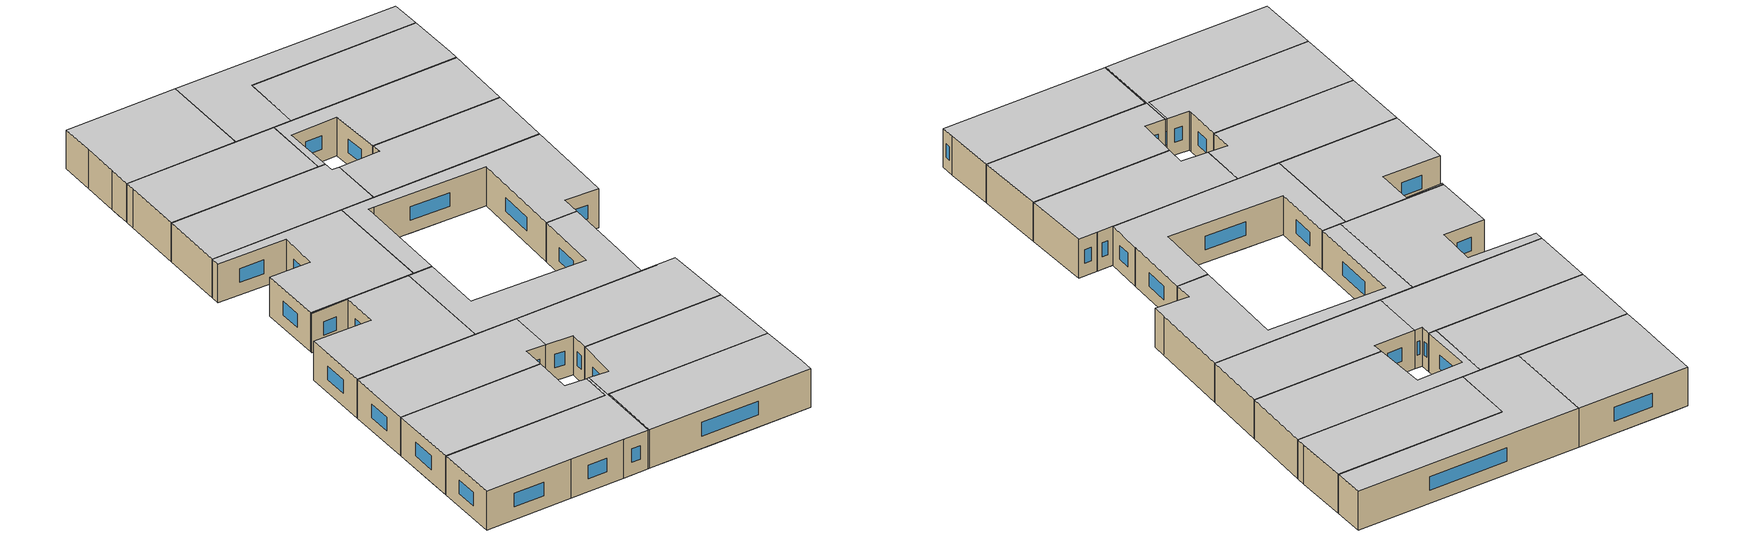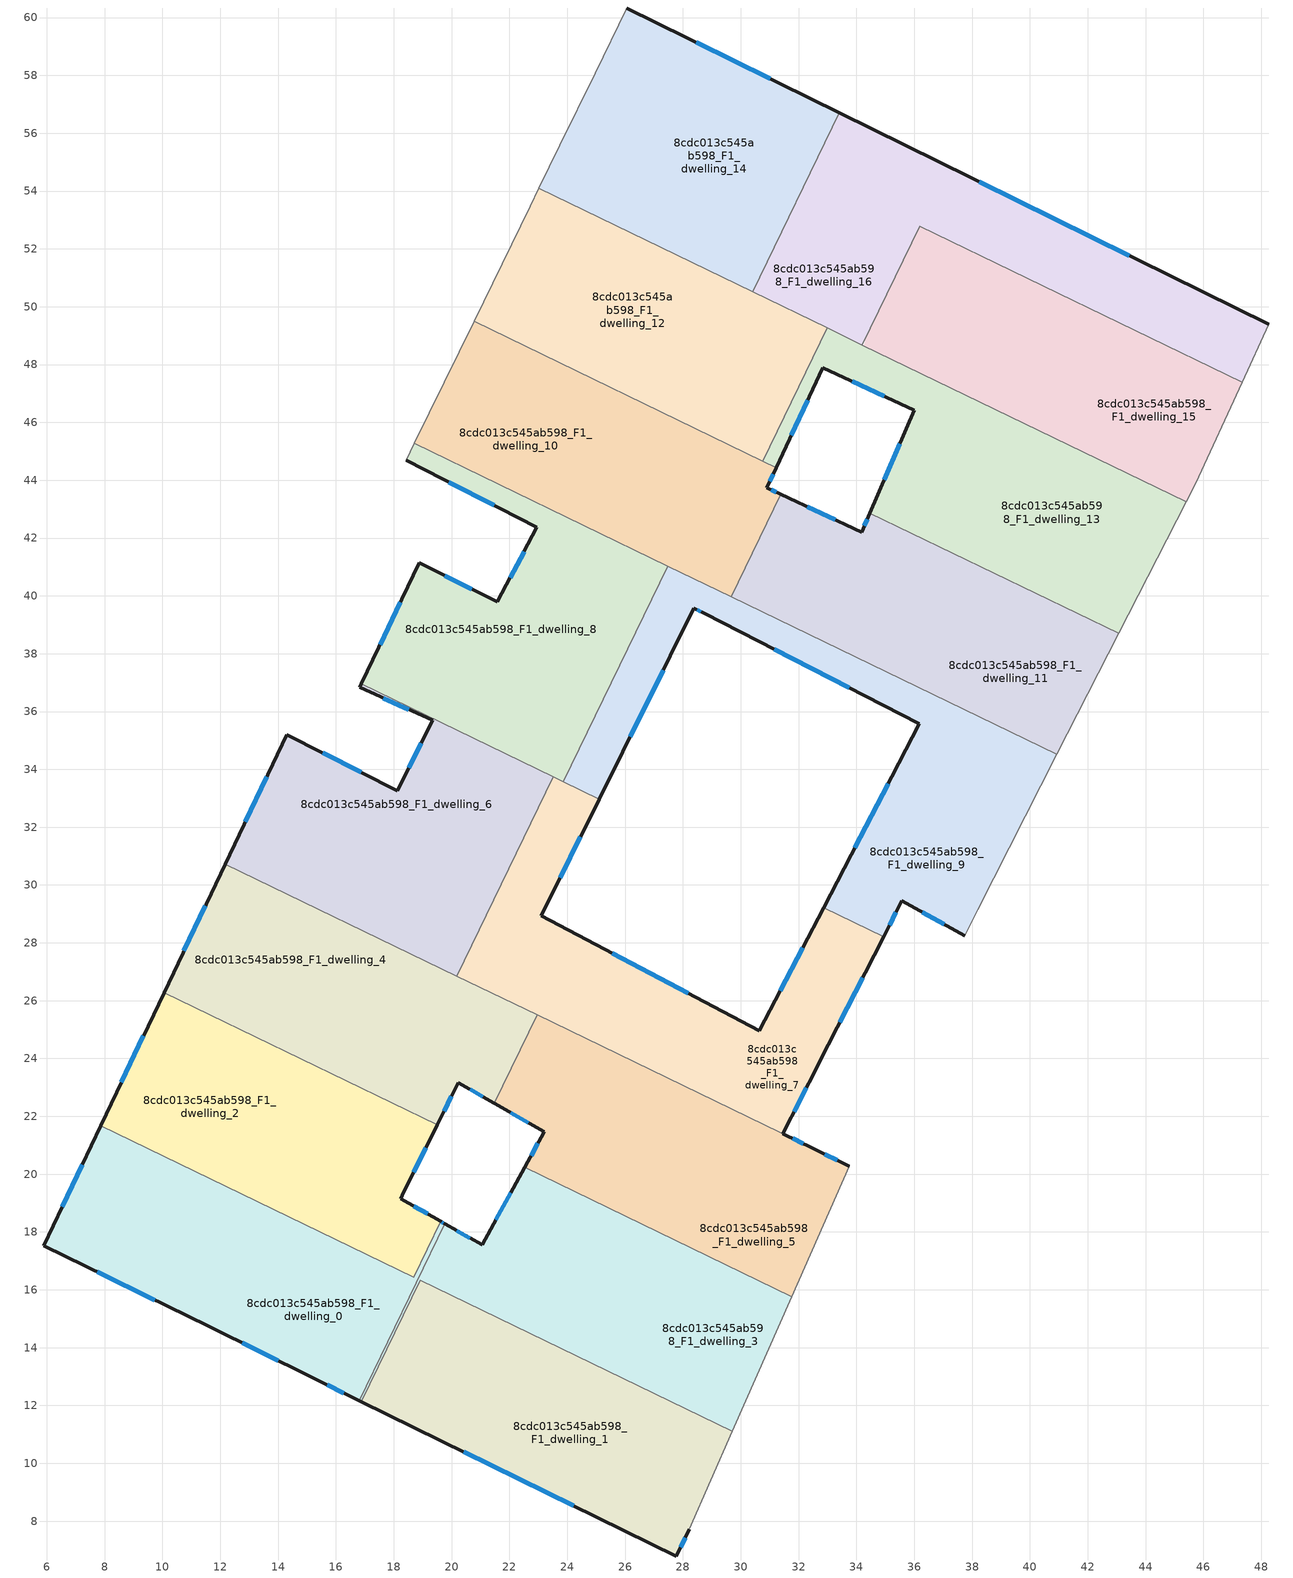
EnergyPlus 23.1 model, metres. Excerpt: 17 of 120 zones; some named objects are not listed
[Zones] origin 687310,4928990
8cdc013c545ab598_F1_dwelling_0
 floor to 8cdc013c545ab598_F0_dwelling_13 (EU_floor_Construction): 19.7,18.32 19.77,18.28 17.51,13.62 16.63,12.26 15.16,12.97 11.59,14.73 11.34,14.86 14.91,18.27 18.69,16.44 19.62,18.37 z3
 floor adiabatic (EU_floor_Construction): 17.51,13.62 16.81,12.17 16.63,12.26 z3
 floor to 8cdc013c545ab598_F0_dwelling_12 (EU_floor_Construction): 14.91,18.27 11.34,14.86 7.27,16.85 11.67,19.84 z3
 floor to 8cdc013c545ab598_F0_dwelling_11 (EU_floor_Construction): 11.67,19.84 7.27,16.85 5.89,17.52 7.87,21.68 z3
 wall outside (EU_wall_Construction): 7.87,21.68 5.89,17.52 11.59,14.73 15.16,12.97 16.81,12.17 / 19.77,18.28 19.62,18.37 z3:6
 wall to 8cdc013c545ab598_F1_dwelling_2 (EU_wall_Construction): 19.62,18.37 18.69,16.44 7.87,21.68 z3:6
 wall to 8cdc013c545ab598_F1_dwelling_3 (EU_wall_Construction): 16.81,12.17 19.77,18.28 z3:6
 window (EU_Window_Construction): 7.75,16.62 9.74,15.64 / 7.23,20.33 6.54,18.87 / 19.72,18.31 19.67,18.34 / 15.7,12.71 16.27,12.43 / 12.75,14.16 14,13.55 z3.98:5.02
 ceiling to 8cdc013c545ab598_F2_dwelling_0 (EU_floor_Construction): 16.81,12.17 19.77,18.28 19.62,18.37 18.69,16.44 7.87,21.68 5.89,17.52 11.59,14.73 15.16,12.97 z6
8cdc013c545ab598_F1_dwelling_1
 floor to 8cdc013c545ab598_F0_dwelling_15 (EU_floor_Construction): 26.73,12.55 25.93,7.7 21.21,10.01 22.87,14.42 z3
 floor to 8cdc013c545ab598_F0_dwelling_16 (EU_floor_Construction): 29.71,11.1 28.22,7.72 27.77,6.79 25.93,7.7 26.73,12.55 z3
 floor to 8cdc013c545ab598_F0_dwelling_14 (EU_floor_Construction): 22.87,14.42 21.21,10.01 16.88,12.13 17.86,14.15 19.18,16.2 z3
 floor to 8cdc013c545ab598_F0_dwelling_13 (EU_floor_Construction): 19.18,16.2 17.86,14.15 18.91,16.33 z3
 wall outside (EU_wall_Construction): 16.88,12.13 27.77,6.79 28.22,7.72 z3:6
 wall to 8cdc013c545ab598_F1_dwelling_3 (EU_wall_Construction): 29.71,11.1 18.91,16.33 16.88,12.13 z3:6
 wall adiabatic (EU_wall_Construction): 28.22,7.72 29.71,11.1 z3:6
 window (EU_Window_Construction): 27.92,7.1 28.08,7.42 / 20.42,10.4 24.23,8.53 z3.98:5.02
 ceiling to 8cdc013c545ab598_F2_dwelling_1 (EU_floor_Construction): 28.22,7.72 29.71,11.1 18.91,16.33 16.88,12.13 27.77,6.79 z6
8cdc013c545ab598_F1_dwelling_10
 floor to 8cdc013c545ab598_F0_dwelling_7 (EU_floor_Construction): 25.21,47.34 26.86,41.33 18.72,45.27 20.78,49.49 z3
 floor to 8cdc013c545ab598_F0_dwelling_6 (EU_floor_Construction): 28.27,45.86 28.8,40.39 26.86,41.33 25.21,47.34 z3
 floor to 8cdc013c545ab598_F0_dwelling_5 (EU_floor_Construction): 30.6,44.74 30.56,41.8 29.68,39.97 28.8,40.39 28.27,45.86 z3
 floor to 8cdc013c545ab598_F0_dwelling_4 (EU_floor_Construction): 31.22,44.43 30.9,43.74 31.39,43.51 30.56,41.8 30.6,44.74 z3
 wall outside (EU_wall_Construction): 31.39,43.51 30.9,43.74 31.22,44.43 z3:6
 wall to 8cdc013c545ab598_F1_dwelling_11 (EU_wall_Construction): 29.68,39.97 31.39,43.51 z3:6
 wall adiabatic (EU_wall_Construction): 20.78,49.49 18.72,45.27 z3:6
 wall to 8cdc013c545ab598_F1_dwelling_8 (EU_wall_Construction): 18.72,45.27 27.47,41.03 z3:6
 wall to 8cdc013c545ab598_F1_dwelling_12 (EU_wall_Construction): 30.76,44.66 20.78,49.49 z3:6
 wall to 8cdc013c545ab598_F1_dwelling_13 (EU_wall_Construction): 31.22,44.43 30.76,44.66 z3:6
 wall to 8cdc013c545ab598_F1_dwelling_9 (EU_wall_Construction): 27.47,41.03 29.68,39.97 z3:6
 window (EU_Window_Construction): 31.01,43.97 31.12,44.21 / 31.23,43.59 31.06,43.67 z3.98:5.02
 ceiling to 8cdc013c545ab598_F2_dwelling_10 (EU_floor_Construction): 29.68,39.97 31.39,43.51 30.9,43.74 31.22,44.43 20.78,49.49 18.72,45.27 z6
8cdc013c545ab598_F1_dwelling_11
 floor to 8cdc013c545ab598_F0_dwelling_0 (EU_floor_Construction): 43.07,38.7 40.93,34.52 35.74,37.03 39.9,40.23 z3
 floor to 8cdc013c545ab598_F0_dwelling_2 (EU_floor_Construction): 37.23,41.52 34.04,37.85 31.53,39.07 32.63,42.93 34.18,42.2 34.24,42.34 34.47,42.86 z3
 floor to 8cdc013c545ab598_F0_dwelling_4 (EU_floor_Construction): 32.63,42.93 31.53,39.07 30.54,39.55 30.56,41.8 31.39,43.51 z3
 floor adiabatic (EU_floor_Construction): 39.9,40.23 35.74,37.03 34.04,37.85 37.23,41.52 z3
 floor to 8cdc013c545ab598_F0_dwelling_5 (EU_floor_Construction): 30.56,41.8 30.54,39.55 29.68,39.97 z3
 wall outside (EU_wall_Construction): 34.47,42.86 34.18,42.2 31.39,43.51 z3:6
 wall to 8cdc013c545ab598_F1_dwelling_13 (EU_wall_Construction): 43.07,38.7 34.47,42.86 z3:6
 wall adiabatic (EU_wall_Construction): 40.93,34.52 43.07,38.7 z3:6
 wall to 8cdc013c545ab598_F1_dwelling_9 (EU_wall_Construction): 29.68,39.97 40.93,34.52 z3:6
 window (EU_Window_Construction): 33.28,42.63 32.3,43.09 / 34.37,42.65 34.28,42.42 z3.98:5.02
 ceiling to 8cdc013c545ab598_F2_dwelling_11 (EU_floor_Construction): 40.93,34.52 43.07,38.7 34.47,42.86 34.18,42.2 31.39,43.51 29.68,39.97 z6
8cdc013c545ab598_F1_dwelling_12
 floor to 8cdc013c545ab598_F0_dwelling_6 (EU_floor_Construction): 27.68,51.83 28.27,45.86 25.21,47.34 23.42,53.9 z3
 floor to 8cdc013c545ab598_F0_dwelling_7 (EU_floor_Construction): 23.42,53.9 25.21,47.34 20.78,49.49 22.72,53.47 23.02,54.09 z3
 floor to 8cdc013c545ab598_F0_dwelling_4 (EU_floor_Construction): 32.99,49.27 30.76,44.66 30.6,44.74 30.66,50.39 z3
 floor to 8cdc013c545ab598_F0_dwelling_5 (EU_floor_Construction): 30.66,50.39 30.6,44.74 28.27,45.86 27.68,51.83 z3
 wall adiabatic (EU_wall_Construction): 23.02,54.09 22.72,53.47 20.78,49.49 z3:6
 wall to 8cdc013c545ab598_F1_dwelling_13 (EU_wall_Construction): 30.76,44.66 32.99,49.27 z3:6
 wall to 8cdc013c545ab598_F1_dwelling_14 (EU_wall_Construction): 30.41,50.51 23.02,54.09 z3:6
 wall to 8cdc013c545ab598_F1_dwelling_16 (EU_wall_Construction): 32.99,49.27 30.41,50.51 z3:6
 ceiling to 8cdc013c545ab598_F2_dwelling_12 (EU_floor_Construction): 30.76,44.66 32.99,49.27 23.02,54.09 22.72,53.47 20.78,49.49 z6
8cdc013c545ab598_F1_dwelling_13
 floor to 8cdc013c545ab598_F0_dwelling_2 (EU_floor_Construction): 40.72,45.53 37.23,41.52 34.47,42.86 34.77,43.56 34.87,43.79 35.86,43.31 37.89,46.89 z3
 floor to 8cdc013c545ab598_F0_dwelling_0 (EU_floor_Construction): 45.4,43.26 43.07,38.7 39.9,40.23 44.43,43.73 z3
 floor to 8cdc013c545ab598_F0_dwelling_4 (EU_floor_Construction): 34.26,48.65 33.9,47.39 32.83,47.89 31.22,44.43 30.76,44.66 32.99,49.27 z3
 floor to 8cdc013c545ab598_F0_dwelling_3 (EU_floor_Construction): 37.89,46.89 36.45,44.36 36.37,44.22 36.31,44.11 36.3,44.1 35.86,43.31 34.87,43.79 34.94,43.97 35.04,44.21 35.1,44.35 35.25,44.69 35.41,45.07 35.46,45.17 35.99,46.42 33.9,47.39 34.26,48.65 z3
 floor to 8cdc013c545ab598_F0_dwelling_1 (EU_floor_Construction): 44.43,43.73 39.9,40.23 37.23,41.52 40.72,45.53 z3
 wall outside (EU_wall_Construction): 31.22,44.43 32.83,47.89 35.99,46.42 34.47,42.86 z3:6
 wall adiabatic (EU_wall_Construction): 43.07,38.7 45.4,43.26 z3:6
 wall to 8cdc013c545ab598_F1_dwelling_15 (EU_wall_Construction): 45.4,43.26 34.21,48.68 z3:6
 wall to 8cdc013c545ab598_F1_dwelling_16 (EU_wall_Construction): 34.21,48.68 32.99,49.27 z3:6
 window (EU_Window_Construction): 31.75,45.56 32.31,46.77 / 35.5,45.26 34.96,44.02 / 33.86,47.41 34.97,46.9 z3.98:5.02
 ceiling to 8cdc013c545ab598_F2_dwelling_13 (EU_floor_Construction): 43.07,38.7 45.4,43.26 32.99,49.27 30.76,44.66 31.22,44.43 32.83,47.89 35.99,46.42 34.47,42.86 z6
8cdc013c545ab598_F1_dwelling_14
 floor to 8cdc013c545ab598_F0_dwelling_5 (EU_floor_Construction): 30.75,58.02 30.67,51.04 30.41,50.51 27.68,51.83 26.89,59.92 z3
 floor to 8cdc013c545ab598_F0_dwelling_6 (EU_floor_Construction): 26.89,59.92 27.68,51.83 23.42,53.9 23.24,54.54 23.41,54.89 23.74,55.58 24.96,58.07 26.06,60.33 z3
 floor to 8cdc013c545ab598_F0_dwelling_4 (EU_floor_Construction): 33.41,56.71 30.67,51.04 30.75,58.02 z3
 floor to 8cdc013c545ab598_F0_dwelling_7 (EU_floor_Construction): 23.24,54.54 23.42,53.9 23.02,54.09 z3
 wall outside (EU_wall_Construction): 33.41,56.71 26.06,60.33 z3:6
 wall adiabatic (EU_wall_Construction): 26.06,60.33 24.96,58.07 23.74,55.58 23.02,54.09 z3:6
 wall to 8cdc013c545ab598_F1_dwelling_16 (EU_wall_Construction): 30.41,50.51 33.41,56.71 z3:6
 window (EU_Window_Construction): 31.02,57.89 28.45,59.15 z3.98:5.02
 ceiling to 8cdc013c545ab598_F2_dwelling_14 (EU_floor_Construction): 30.41,50.51 33.41,56.71 26.06,60.33 24.96,58.07 23.74,55.58 23.02,54.09 z6
8cdc013c545ab598_F1_dwelling_15
 floor to 8cdc013c545ab598_F0_dwelling_1 (EU_floor_Construction): 47.34,47.39 46.33,45.19 44.43,43.73 40.72,45.53 43.82,49.09 z3
 floor to 8cdc013c545ab598_F0_dwelling_3 (EU_floor_Construction): 40.15,50.87 37.89,46.89 34.26,48.65 34.35,48.98 36.2,52.79 z3
 floor to 8cdc013c545ab598_F0_dwelling_0 (EU_floor_Construction): 46.33,45.19 45.73,43.9 45.4,43.26 44.43,43.73 z3
 floor to 8cdc013c545ab598_F0_dwelling_2 (EU_floor_Construction): 43.82,49.09 40.72,45.53 37.89,46.89 40.15,50.87 z3
 wall adiabatic (EU_wall_Construction): 45.4,43.26 45.73,43.9 47.34,47.39 z3:6
 wall to 8cdc013c545ab598_F1_dwelling_16 (EU_wall_Construction): 47.34,47.39 36.2,52.79 34.21,48.68 z3:6
 ceiling to 8cdc013c545ab598_F2_dwelling_15 (EU_floor_Construction): 45.73,43.9 47.34,47.39 36.2,52.79 34.21,48.68 45.4,43.26 z6
8cdc013c545ab598_F1_dwelling_16
 floor to 8cdc013c545ab598_F0_dwelling_4 (EU_floor_Construction): 36.17,55.35 34.35,48.98 34.21,48.68 30.66,50.39 30.67,51.04 33.41,56.71 z3
 floor to 8cdc013c545ab598_F0_dwelling_1 (EU_floor_Construction): 48.26,49.39 47.34,47.39 43.82,49.09 45.33,50.83 z3
 floor to 8cdc013c545ab598_F0_dwelling_5 (EU_floor_Construction): 30.67,51.04 30.66,50.39 30.41,50.51 z3
 floor to 8cdc013c545ab598_F0_dwelling_3 (EU_floor_Construction): 41.27,52.84 40.15,50.87 36.2,52.79 34.35,48.98 36.17,55.35 z3
 floor to 8cdc013c545ab598_F0_dwelling_2 (EU_floor_Construction): 45.33,50.83 43.82,49.09 40.15,50.87 41.27,52.84 z3
 wall outside (EU_wall_Construction): 48.26,49.39 33.41,56.71 z3:6
 wall adiabatic (EU_wall_Construction): 47.34,47.39 48.26,49.39 z3:6
 window (EU_Window_Construction): 43.43,51.77 38.24,54.33 z3.98:5.02
 ceiling to 8cdc013c545ab598_F2_dwelling_16 (EU_floor_Construction): 47.34,47.39 48.26,49.39 33.41,56.71 30.41,50.51 34.21,48.68 36.2,52.79 z6
8cdc013c545ab598_F1_dwelling_2
 floor to 8cdc013c545ab598_F0_dwelling_11 (EU_floor_Construction): 16.54,23.13 11.67,19.84 7.87,21.68 8.35,22.7 13.06,24.82 z3
 floor to 8cdc013c545ab598_F0_dwelling_13 (EU_floor_Construction): 19.5,21.7 19.46,21.61 19.39,21.47 18.29,19.27 18.23,19.15 19.62,18.37 18.69,16.44 14.91,18.27 18.84,22.02 z3
 floor to 8cdc013c545ab598_F0_dwelling_10 (EU_floor_Construction): 13.06,24.82 8.35,22.7 10.06,26.27 z3
 floor to 8cdc013c545ab598_F0_dwelling_12 (EU_floor_Construction): 18.84,22.02 14.91,18.27 11.67,19.84 16.54,23.13 z3
 wall outside (EU_wall_Construction): 19.62,18.37 18.23,19.15 18.29,19.27 19.5,21.7 / 10.06,26.27 7.87,21.68 z3:6
 wall to 8cdc013c545ab598_F1_dwelling_4 (EU_wall_Construction): 19.5,21.7 10.06,26.27 z3:6
 window (EU_Window_Construction): 18.68,20.06 19.11,20.91 / 19.17,18.62 18.68,18.9 / 9.34,24.78 8.58,23.17 z3.98:5.02
 ceiling to 8cdc013c545ab598_F2_dwelling_2 (EU_floor_Construction): 18.69,16.44 19.62,18.37 18.23,19.15 18.29,19.27 19.5,21.7 10.06,26.27 7.87,21.68 z6
8cdc013c545ab598_F1_dwelling_3
 floor to 8cdc013c545ab598_F0_dwelling_16 (EU_floor_Construction): 31.77,15.77 29.71,11.1 26.73,12.55 27.6,17.78 z3
 floor to 8cdc013c545ab598_F0_dwelling_15 (EU_floor_Construction): 27.6,17.78 26.73,12.55 22.87,14.42 24.67,19.2 z3
 floor to 8cdc013c545ab598_F0_dwelling_13 (EU_floor_Construction): 20.32,17.97 19.18,16.2 18.91,16.33 17.86,14.15 17.51,13.62 19.77,18.28 z3
 floor to 8cdc013c545ab598_F0_dwelling_14 (EU_floor_Construction): 24.67,19.2 22.87,14.42 19.18,16.2 20.32,17.97 21.05,17.55 22.53,20.24 z3; 17.86,14.15 16.88,12.13 16.81,12.17 17.51,13.62 z3
 wall outside (EU_wall_Construction): 16.81,12.17 16.88,12.13 / 22.53,20.24 21.05,17.55 19.77,18.28 z3:6
 wall to 8cdc013c545ab598_F1_dwelling_5 (EU_wall_Construction): 31.77,15.76 22.53,20.24 z3:6
 wall adiabatic (EU_wall_Construction): 29.71,11.1 31.77,15.76 z3:6
 window (EU_Window_Construction): 20.63,17.79 20.19,18.04 / 22.05,19.36 21.53,18.43 z3.98:5.02
 ceiling to 8cdc013c545ab598_F2_dwelling_3 (EU_floor_Construction): 29.71,11.1 31.77,15.76 22.53,20.24 21.05,17.55 19.77,18.28 16.81,12.17 16.88,12.13 18.91,16.33 z6
8cdc013c545ab598_F1_dwelling_4
 floor to 8cdc013c545ab598_F0_dwelling_10 (EU_floor_Construction): 18.91,27.46 13.06,24.82 10.06,26.27 11.69,29.71 13.67,30 z3
 floor to 8cdc013c545ab598_F0_dwelling_11 (EU_floor_Construction): 21.25,26.33 16.54,23.13 13.06,24.82 18.91,27.46 z3
 floor to 8cdc013c545ab598_F0_dwelling_9 (EU_floor_Construction): 13.67,30 11.69,29.71 12.17,30.72 z3
 floor to 8cdc013c545ab598_F0_dwelling_13 (EU_floor_Construction): 19.8,22.29 19.66,22.01 19.57,21.83 19.52,21.74 19.5,21.7 18.84,22.02 19.41,22.56 z3
 floor to 8cdc013c545ab598_F0_dwelling_12 (EU_floor_Construction): 22.96,25.5 21.48,22.45 20.23,23.16 19.8,22.29 19.41,22.56 18.84,22.02 16.54,23.13 21.25,26.33 z3
 wall outside (EU_wall_Construction): 12.17,30.72 10.06,26.27 / 19.5,21.7 20.23,23.16 21.48,22.45 z3:6
 wall to 8cdc013c545ab598_F1_dwelling_5 (EU_wall_Construction): 21.48,22.45 22.96,25.5 z3:6
 wall to 8cdc013c545ab598_F1_dwelling_6 (EU_wall_Construction): 20.18,26.85 12.17,30.72 z3:6
 wall to 8cdc013c545ab598_F1_dwelling_7 (EU_wall_Construction): 22.96,25.51 20.18,26.85 z3:6
 window (EU_Window_Construction): 11.48,29.28 10.74,27.72 / 20.64,22.93 21.07,22.68 / 19.74,22.18 20,22.69 z3.98:5.02
 ceiling to 8cdc013c545ab598_F2_dwelling_4 (EU_floor_Construction): 21.48,22.45 22.96,25.5 12.17,30.72 10.06,26.27 19.5,21.7 20.23,23.16 z6
8cdc013c545ab598_F1_dwelling_5
 floor to 8cdc013c545ab598_F0_dwelling_16 (EU_floor_Construction): 32.5,20.89 33.75,20.27 31.77,15.77 27.6,17.78 28.44,22.85 30.04,22.08 30.19,18.63 30.33,18.89 30.3,19.5 30.58,20.03 30.55,20.64 30.84,21.2 31.11,21.07 31.25,21.33 31.52,21.2 31.58,21.33 z3
 floor to 8cdc013c545ab598_F0_dwelling_15 (EU_floor_Construction): 28.44,22.85 27.6,17.78 24.67,19.2 26.41,23.83 z3
 floor to 8cdc013c545ab598_F0_dwelling_17 (EU_floor_Construction): 31.58,21.33 31.52,21.2 31.25,21.33 31.11,21.07 30.84,21.2 30.55,20.64 30.58,20.03 30.3,19.5 30.33,18.89 30.19,18.63 30.04,22.08 30.06,22.07 z3
 floor to 8cdc013c545ab598_F0_dwelling_12 (EU_floor_Construction): 23.99,25.01 22.1,22.09 21.48,22.45 22.96,25.5 z3
 floor to 8cdc013c545ab598_F0_dwelling_14 (EU_floor_Construction): 26.41,23.83 24.67,19.2 22.53,20.24 23.2,21.46 22.1,22.09 23.99,25.01 z3
 wall outside (EU_wall_Construction): 33.75,20.27 32.5,20.89 / 21.48,22.45 23.2,21.46 22.53,20.24 z3:6
 wall adiabatic (EU_wall_Construction): 31.77,15.76 33.75,20.27 z3:6
 wall to 8cdc013c545ab598_F1_dwelling_7 (EU_wall_Construction): 32.5,20.89 22.96,25.5 z3:6
 window (EU_Window_Construction): 33.34,20.47 32.9,20.69 / 22.98,21.06 22.75,20.63 / 22.04,22.13 22.64,21.78 z3.98:5.02
 ceiling to 8cdc013c545ab598_F2_dwelling_5 (EU_floor_Construction): 31.77,15.76 33.75,20.27 32.5,20.89 22.96,25.5 21.48,22.45 23.2,21.46 22.53,20.24 z6
8cdc013c545ab598_F1_dwelling_6
 floor to 8cdc013c545ab598_F0_dwelling_9 (EU_floor_Construction): 23.51,33.74 22.3,31.24 13.67,30 12.17,30.72 14.3,35.2 18.12,33.26 19.34,35.69 16.82,36.83 16.88,36.95 z3
 floor to 8cdc013c545ab598_F0_dwelling_10 (EU_floor_Construction): 22.3,31.24 20.91,28.36 18.91,27.46 13.67,30 z3
 floor to 8cdc013c545ab598_F0_dwelling_11 (EU_floor_Construction): 20.91,28.36 20.18,26.85 18.91,27.46 z3
 wall outside (EU_wall_Construction): 16.88,36.95 16.82,36.83 19.34,35.69 18.12,33.26 14.3,35.2 12.17,30.72 z3:6
 wall to 8cdc013c545ab598_F1_dwelling_7 (EU_wall_Construction): 20.18,26.85 23.51,33.74 z3:6
 wall to 8cdc013c545ab598_F1_dwelling_8 (EU_wall_Construction): 23.51,33.74 16.88,36.95 z3:6
 window (EU_Window_Construction): 16.88,33.89 15.55,34.57 / 18.95,34.9 18.52,34.05 / 17.64,36.46 18.52,36.06 / 13.61,33.75 12.87,32.18 z3.98:5.02
 ceiling to 8cdc013c545ab598_F2_dwelling_6 (EU_floor_Construction): 20.18,26.85 23.51,33.74 16.88,36.95 16.82,36.83 19.34,35.69 18.12,33.26 14.3,35.2 12.17,30.72 z6
8cdc013c545ab598_F1_dwelling_7
 floor to 8cdc013c545ab598_F0_dwelling_12 (EU_floor_Construction): 25.66,27.59 23.99,25.01 21.25,26.33 24.23,28.35 z3
 floor to 8cdc013c545ab598_F0_dwelling_17 (EU_floor_Construction): 34.94,28.21 32.7,23.83 32.66,23.75 31.45,21.4 31.59,21.34 30.04,22.08 29.9,25.36 30.64,24.96 32.87,29.22 z3
 floor to 8cdc013c545ab598_F0_dwelling_9 (EU_floor_Construction): 25.1,32.97 24.39,31.54 22.3,31.24 23.51,33.74 z3
 floor to 8cdc013c545ab598_F0_dwelling_16 (EU_floor_Construction): 29.9,25.36 30.04,22.08 28.44,22.85 28.94,25.86 z3
 floor to 8cdc013c545ab598_F0_dwelling_10 (EU_floor_Construction): 24.39,31.54 23.37,29.47 20.91,28.36 22.3,31.24 z3
 floor to 8cdc013c545ab598_F0_dwelling_14 (EU_floor_Construction): 27.47,26.64 26.41,23.83 23.99,25.01 25.66,27.59 z3
 floor to 8cdc013c545ab598_F0_dwelling_11 (EU_floor_Construction): 23.37,29.47 23.1,28.94 24.23,28.35 21.25,26.33 20.18,26.85 20.91,28.36 z3
 floor to 8cdc013c545ab598_F0_dwelling_15 (EU_floor_Construction): 28.94,25.86 28.44,22.85 26.41,23.83 27.47,26.64 z3
 wall outside (EU_wall_Construction): 32.87,29.22 30.64,24.96 23.1,28.94 25.1,32.97 / 32.5,20.89 31.45,21.4 32.66,23.75 32.7,23.83 34.94,28.21 z3:6
 wall to 8cdc013c545ab598_F1_dwelling_9 (EU_wall_Construction): 34.94,28.21 32.87,29.22 / 25.1,32.97 23.86,33.57 z3:6
 wall to 8cdc013c545ab598_F1_dwelling_8 (EU_wall_Construction): 23.86,33.57 23.51,33.74 z3:6
 window (EU_Window_Construction): 23.75,30.25 24.45,31.66 / 28.19,26.26 25.56,27.65 / 32.14,27.83 31.37,26.35 / 33.43,25.26 34.21,26.79 / 31.84,22.16 32.27,22.98 / 32.16,21.06 31.79,21.24 z3.98:5.02
 ceiling to 8cdc013c545ab598_F2_dwelling_7 (EU_floor_Construction): 32.5,20.89 31.45,21.4 32.66,23.75 32.7,23.83 34.94,28.21 32.87,29.22 30.64,24.96 23.1,28.94 25.1,32.97 23.51,33.74 20.18,26.85 z6
8cdc013c545ab598_F1_dwelling_8
 floor to 8cdc013c545ab598_F0_dwelling_8 (EU_floor_Construction): 23.25,42.61 23.07,42.91 23.15,43.07 26.08,38.16 24.37,34.61 17.27,37.77 18.87,41.14 21.58,39.79 22.95,42.37 22.82,42.44 22.89,42.57 23.16,42.44 z3
 floor to 8cdc013c545ab598_F0_dwelling_9 (EU_floor_Construction): 24.37,34.61 23.87,33.57 16.88,36.95 17.27,37.77 z3
 floor to 8cdc013c545ab598_F0_dwelling_7 (EU_floor_Construction): 26.86,41.33 27.13,40.33 26.08,38.16 23.15,43.07 23.07,42.91 23.25,42.61 23.16,42.44 22.89,42.57 22.82,42.44 18.43,44.69 18.72,45.27 z3
 floor to 8cdc013c545ab598_F0_dwelling_6 (EU_floor_Construction): 27.47,41.03 27.13,40.33 26.86,41.33 z3
 wall outside (EU_wall_Construction): 18.43,44.69 22.95,42.37 21.58,39.79 18.87,41.14 16.88,36.95 z3:6
 wall adiabatic (EU_wall_Construction): 18.72,45.27 18.43,44.69 z3:6
 wall to 8cdc013c545ab598_F1_dwelling_9 (EU_wall_Construction): 23.86,33.57 27.47,41.03 z3:6
 window (EU_Window_Construction): 20.7,40.23 19.75,40.7 / 22.51,41.53 22.03,40.63 / 19.9,43.94 21.48,43.13 / 18.23,39.78 17.53,38.32 z3.98:5.02
 ceiling to 8cdc013c545ab598_F2_dwelling_8 (EU_floor_Construction): 23.86,33.57 27.47,41.03 18.72,45.27 18.43,44.69 22.95,42.37 21.58,39.79 18.87,41.14 16.88,36.95 z6
8cdc013c545ab598_F1_dwelling_9
 floor to 8cdc013c545ab598_F0_dwelling_17 (EU_floor_Construction): 40.48,33.63 38.19,29.15 37.74,28.25 35.57,29.45 34.94,28.21 32.87,29.22 35.17,33.63 z3
 floor to 8cdc013c545ab598_F0_dwelling_5 (EU_floor_Construction): 30.54,39.55 30.53,38.48 30.32,38.59 30.24,38.63 28.91,39.31 28.8,40.39 z3
 floor to 8cdc013c545ab598_F0_dwelling_8 (EU_floor_Construction): 26.08,38.16 26.96,36.7 25.64,34.05 24.37,34.61 z3
 floor to 8cdc013c545ab598_F0_dwelling_0 (EU_floor_Construction): 40.93,34.52 40.48,33.63 35.17,33.63 36.17,35.57 34.78,36.29 35.74,37.03 z3
 floor to 8cdc013c545ab598_F0_dwelling_2 (EU_floor_Construction): 34.04,37.85 33.33,37.04 31.25,38.11 31.53,39.07 z3
 floor to 8cdc013c545ab598_F0_dwelling_6 (EU_floor_Construction): 28.8,40.39 28.91,39.31 28.73,39.4 28.38,39.57 27.71,38.22 27.13,40.33 27.47,41.03 z3
 floor to 8cdc013c545ab598_F0_dwelling_9 (EU_floor_Construction): 25.64,34.05 25.1,32.97 23.87,33.57 24.37,34.61 z3
 floor to 8cdc013c545ab598_F0_dwelling_7 (EU_floor_Construction): 27.13,40.33 27.71,38.22 26.96,36.7 26.08,38.16 z3
 floor to 8cdc013c545ab598_F0_dwelling_4 (EU_floor_Construction): 31.53,39.07 31.25,38.11 30.53,38.48 30.54,39.55 z3
 floor to 8cdc013c545ab598_F0_dwelling_1 (EU_floor_Construction): 35.74,37.03 34.78,36.29 33.33,37.04 34.04,37.85 z3
 wall outside (EU_wall_Construction): 25.1,32.97 28.38,39.57 28.73,39.4 36.17,35.57 32.87,29.22 / 34.94,28.21 35.57,29.45 37.74,28.25 z3:6
 wall adiabatic (EU_wall_Construction): 37.74,28.25 38.19,29.15 40.93,34.52 z3:6
 window (EU_Window_Construction): 31.15,38.16 33.75,36.82 / 28.5,39.52 28.62,39.46 / 26.17,35.12 27.32,37.43 / 36.28,29.06 37.04,28.64 / 35.14,28.62 35.37,29.05 / 35.1,33.5 33.94,31.28 z3.98:5.02
 ceiling to 8cdc013c545ab598_F2_dwelling_9 (EU_floor_Construction): 38.19,29.15 40.93,34.52 27.47,41.03 23.86,33.57 25.1,32.97 28.38,39.57 28.73,39.4 36.17,35.57 32.87,29.22 34.94,28.21 35.57,29.45 37.74,28.25 z6
[Building]
EU S2 Campaign: North Axis=0; Terrain=City; Solar Distribution=FullExterior
[Site:Location]
Bologna: Latitude=44.5; Longitude=11.25; Time Zone=1; Elevation=37
[SizingPeriod:WeatherFileDays]
AnnualSizingPeriod: Begin Month=1; Begin Day of Month=1; End Month=12; End Day of Month=31; Day of Week for Start Day=Monday; Use Weather File Daylight Saving Period=No; Use Weather File Rain and Snow Indicators=No
[MATERIAL]
EU_InternalMass_Material: Roughness=MediumRough; Thickness=0.1; Conductivity=1; Density=1800; Specific Heat=900; Thermal Absorptance=0.9; Solar Absorptance=0.7; Visible Absorptance=0.7
[MATERIAL:NOMASS] Roughness=MediumRough; Thermal Absorptance=0.9; Solar Absorptance=0.7; Visible Absorptance=0.7
Name | Thermal Resistance
EU_wall_NoMass | 0.905828
EU_floor_NoMass | 0.67114
[WINDOWMATERIAL:SIMPLEGLAZINGSYSTEM]
EU_Window_SimpleGlazing: UFactor=4.52486; Solar Heat Gain Coefficient=0.85; Visible Transmittance=0.85
[CONSTRUCTION]
EU_wall_Construction: EU_wall_NoMass
EU_floor_Construction: EU_floor_NoMass
EU_Window_Construction: EU_Window_SimpleGlazing
EU_InternalMass_Construction: EU_InternalMass_Material
[ZONE] Type=1; Multiplier=1; Ceiling Height=autocalculate; Floor Area=autocalculate; Part of Total Floor Area=Yes
Name | Volume
8cdc013c545ab598_F1_dwelling_0; 8cdc013c545ab598_F1_dwelling_3 | 170.147
8cdc013c545ab598_F1_dwelling_1 | 170.128
8cdc013c545ab598_F1_dwelling_10 | 170.131
8cdc013c545ab598_F1_dwelling_11 | 170.114
8cdc013c545ab598_F1_dwelling_12 | 170.102
8cdc013c545ab598_F1_dwelling_13 | 170.135
8cdc013c545ab598_F1_dwelling_14 | 170.163
8cdc013c545ab598_F1_dwelling_15 | 170.119
8cdc013c545ab598_F1_dwelling_16 | 170.143
8cdc013c545ab598_F1_dwelling_2; 8cdc013c545ab598_F1_dwelling_9 | 170.139
8cdc013c545ab598_F1_dwelling_4 | 170.129
8cdc013c545ab598_F1_dwelling_5 | 170.125
8cdc013c545ab598_F1_dwelling_6 | 170.162
8cdc013c545ab598_F1_dwelling_7 | 170.149
8cdc013c545ab598_F1_dwelling_8 | 170.141
[INTERNALMASS] Construction=EU_InternalMass_Construction
Name | Zone or ZoneList | Surface Area
8cdc013c545ab598_F1_dwelling_0_EU_InternalMass | 8cdc013c545ab598_F1_dwelling_0 | 56.7145
8cdc013c545ab598_F1_dwelling_1_EU_InternalMass | 8cdc013c545ab598_F1_dwelling_1 | 56.7092
8cdc013c545ab598_F1_dwelling_2_EU_InternalMass | 8cdc013c545ab598_F1_dwelling_2 | 56.7119
8cdc013c545ab598_F1_dwelling_3_EU_InternalMass | 8cdc013c545ab598_F1_dwelling_3 | 56.7133
8cdc013c545ab598_F1_dwelling_4_EU_InternalMass | 8cdc013c545ab598_F1_dwelling_4 | 56.7079
8cdc013c545ab598_F1_dwelling_5_EU_InternalMass | 8cdc013c545ab598_F1_dwelling_5 | 56.7076
8cdc013c545ab598_F1_dwelling_6_EU_InternalMass | 8cdc013c545ab598_F1_dwelling_6 | 56.72
8cdc013c545ab598_F1_dwelling_7_EU_InternalMass | 8cdc013c545ab598_F1_dwelling_7 | 56.7161
8cdc013c545ab598_F1_dwelling_8_EU_InternalMass | 8cdc013c545ab598_F1_dwelling_8 | 56.7134
8cdc013c545ab598_F1_dwelling_9_EU_InternalMass | 8cdc013c545ab598_F1_dwelling_9 | 56.7111
8cdc013c545ab598_F1_dwelling_10_EU_InternalMass | 8cdc013c545ab598_F1_dwelling_10 | 56.7123
8cdc013c545ab598_F1_dwelling_11_EU_InternalMass | 8cdc013c545ab598_F1_dwelling_11 | 56.7062
8cdc013c545ab598_F1_dwelling_12_EU_InternalMass | 8cdc013c545ab598_F1_dwelling_12 | 56.702
8cdc013c545ab598_F1_dwelling_13_EU_InternalMass | 8cdc013c545ab598_F1_dwelling_13 | 56.7105
8cdc013c545ab598_F1_dwelling_14_EU_InternalMass | 8cdc013c545ab598_F1_dwelling_14 | 56.7206
8cdc013c545ab598_F1_dwelling_15_EU_InternalMass | 8cdc013c545ab598_F1_dwelling_15 | 56.7065
8cdc013c545ab598_F1_dwelling_16_EU_InternalMass | 8cdc013c545ab598_F1_dwelling_16 | 56.7146
[OTHEREQUIPMENT] Fuel Type=Electricity; Design Level Calculation Method=Watts/Area; Power per Zone Floor Area=1; Fraction Latent=0; Fraction Radiant=0; Fraction Lost=0; Carbon Dioxide Generation Rate=0; EndUse Subcategory=EU_Step8_InternalGains
Name | Zone or ZoneList or Space or SpaceList | Schedule
EU_Step8_InternalGain_8cdc013c545ab598_F1_dwelling_0_f000 | 8cdc013c545ab598_F1_dwelling_0 | EU_Step8_GainSchedule_8cdc013c545ab598_F1_dwelling_0_f000
EU_Step8_InternalGain_8cdc013c545ab598_F1_dwelling_1_f000 | 8cdc013c545ab598_F1_dwelling_1 | EU_Step8_GainSchedule_8cdc013c545ab598_F1_dwelling_1_f000
EU_Step8_InternalGain_8cdc013c545ab598_F1_dwelling_2_f000 | 8cdc013c545ab598_F1_dwelling_2 | EU_Step8_GainSchedule_8cdc013c545ab598_F1_dwelling_2_f000
EU_Step8_InternalGain_8cdc013c545ab598_F1_dwelling_3_f000 | 8cdc013c545ab598_F1_dwelling_3 | EU_Step8_GainSchedule_8cdc013c545ab598_F1_dwelling_3_f000
EU_Step8_InternalGain_8cdc013c545ab598_F1_dwelling_4_f000 | 8cdc013c545ab598_F1_dwelling_4 | EU_Step8_GainSchedule_8cdc013c545ab598_F1_dwelling_4_f000
EU_Step8_InternalGain_8cdc013c545ab598_F1_dwelling_5_f000 | 8cdc013c545ab598_F1_dwelling_5 | EU_Step8_GainSchedule_8cdc013c545ab598_F1_dwelling_5_f000
EU_Step8_InternalGain_8cdc013c545ab598_F1_dwelling_6_f000 | 8cdc013c545ab598_F1_dwelling_6 | EU_Step8_GainSchedule_8cdc013c545ab598_F1_dwelling_6_f000
EU_Step8_InternalGain_8cdc013c545ab598_F1_dwelling_7_f000 | 8cdc013c545ab598_F1_dwelling_7 | EU_Step8_GainSchedule_8cdc013c545ab598_F1_dwelling_7_f000
EU_Step8_InternalGain_8cdc013c545ab598_F1_dwelling_8_f000 | 8cdc013c545ab598_F1_dwelling_8 | EU_Step8_GainSchedule_8cdc013c545ab598_F1_dwelling_8_f000
EU_Step8_InternalGain_8cdc013c545ab598_F1_dwelling_9_f000 | 8cdc013c545ab598_F1_dwelling_9 | EU_Step8_GainSchedule_8cdc013c545ab598_F1_dwelling_9_f000
EU_Step8_InternalGain_8cdc013c545ab598_F1_dwelling_10_f000 | 8cdc013c545ab598_F1_dwelling_10 | EU_Step8_GainSchedule_8cdc013c545ab598_F1_dwelling_10_f000
EU_Step8_InternalGain_8cdc013c545ab598_F1_dwelling_11_f000 | 8cdc013c545ab598_F1_dwelling_11 | EU_Step8_GainSchedule_8cdc013c545ab598_F1_dwelling_11_f000
EU_Step8_InternalGain_8cdc013c545ab598_F1_dwelling_12_f000 | 8cdc013c545ab598_F1_dwelling_12 | EU_Step8_GainSchedule_8cdc013c545ab598_F1_dwelling_12_f000
EU_Step8_InternalGain_8cdc013c545ab598_F1_dwelling_13_f000 | 8cdc013c545ab598_F1_dwelling_13 | EU_Step8_GainSchedule_8cdc013c545ab598_F1_dwelling_13_f000
EU_Step8_InternalGain_8cdc013c545ab598_F1_dwelling_14_f000 | 8cdc013c545ab598_F1_dwelling_14 | EU_Step8_GainSchedule_8cdc013c545ab598_F1_dwelling_14_f000
EU_Step8_InternalGain_8cdc013c545ab598_F1_dwelling_15_f000 | 8cdc013c545ab598_F1_dwelling_15 | EU_Step8_GainSchedule_8cdc013c545ab598_F1_dwelling_15_f000
EU_Step8_InternalGain_8cdc013c545ab598_F1_dwelling_16_f000 | 8cdc013c545ab598_F1_dwelling_16 | EU_Step8_GainSchedule_8cdc013c545ab598_F1_dwelling_16_f000
[ZONEVENTILATION:DESIGNFLOWRATE] Schedule=EU_AlwaysOn; Design Flow Rate Calculation Method=AirChanges/Hour; Air Changes per Hour=0.73129; Ventilation Type=Natural; Fan Pressure Rise=0; Fan Total Efficiency=1; Constant Term Coefficient=1; Temperature Term Coefficient=0; Velocity Term Coefficient=0; Velocity Squared Term Coefficient=0; Minimum Indoor Temperature=-100; Maximum Indoor Temperature=100; Delta Temperature=-100; Minimum Outdoor Temperature=-100; Maximum Outdoor Temperature=100; Maximum Wind Speed=40
Name | Zone or ZoneList or Space or SpaceList
EU_ConstantAir_8cdc013c545ab598_F1_dwelling_0 | 8cdc013c545ab598_F1_dwelling_0
EU_ConstantAir_8cdc013c545ab598_F1_dwelling_1 | 8cdc013c545ab598_F1_dwelling_1
EU_ConstantAir_8cdc013c545ab598_F1_dwelling_2 | 8cdc013c545ab598_F1_dwelling_2
EU_ConstantAir_8cdc013c545ab598_F1_dwelling_3 | 8cdc013c545ab598_F1_dwelling_3
EU_ConstantAir_8cdc013c545ab598_F1_dwelling_4 | 8cdc013c545ab598_F1_dwelling_4
EU_ConstantAir_8cdc013c545ab598_F1_dwelling_5 | 8cdc013c545ab598_F1_dwelling_5
EU_ConstantAir_8cdc013c545ab598_F1_dwelling_6 | 8cdc013c545ab598_F1_dwelling_6
EU_ConstantAir_8cdc013c545ab598_F1_dwelling_7 | 8cdc013c545ab598_F1_dwelling_7
EU_ConstantAir_8cdc013c545ab598_F1_dwelling_8 | 8cdc013c545ab598_F1_dwelling_8
EU_ConstantAir_8cdc013c545ab598_F1_dwelling_9 | 8cdc013c545ab598_F1_dwelling_9
EU_ConstantAir_8cdc013c545ab598_F1_dwelling_10 | 8cdc013c545ab598_F1_dwelling_10
EU_ConstantAir_8cdc013c545ab598_F1_dwelling_11 | 8cdc013c545ab598_F1_dwelling_11
EU_ConstantAir_8cdc013c545ab598_F1_dwelling_12 | 8cdc013c545ab598_F1_dwelling_12
EU_ConstantAir_8cdc013c545ab598_F1_dwelling_13 | 8cdc013c545ab598_F1_dwelling_13
EU_ConstantAir_8cdc013c545ab598_F1_dwelling_14 | 8cdc013c545ab598_F1_dwelling_14
EU_ConstantAir_8cdc013c545ab598_F1_dwelling_15 | 8cdc013c545ab598_F1_dwelling_15
EU_ConstantAir_8cdc013c545ab598_F1_dwelling_16 | 8cdc013c545ab598_F1_dwelling_16
[HVACTEMPLATE:THERMOSTAT] Constant Heating Setpoint=20; Constant Cooling Setpoint=50
EU_HeatOnly_8cdc013c545ab598_F4_dwelling_16; EU_HeatOnly_8cdc013c545ab598_F5_dwelling_0; EU_HeatOnly_8cdc013c545ab598_F5_dwelling_1; EU_HeatOnly_8cdc013c545ab598_F5_dwelling_2; EU_HeatOnly_8cdc013c545ab598_F5_dwelling_3; EU_HeatOnly_8cdc013c545ab598_F5_dwelling_4; EU_HeatOnly_8cdc013c545ab598_F5_dwelling_5; EU_HeatOnly_8cdc013c545ab598_F5_dwelling_6; EU_HeatOnly_8cdc013c545ab598_F5_dwelling_7; EU_HeatOnly_8cdc013c545ab598_F5_dwelling_8; EU_HeatOnly_8cdc013c545ab598_F5_dwelling_9; EU_HeatOnly_8cdc013c545ab598_F5_dwelling_10; EU_HeatOnly_8cdc013c545ab598_F5_dwelling_11; EU_HeatOnly_8cdc013c545ab598_F5_dwelling_12; EU_HeatOnly_8cdc013c545ab598_F5_dwelling_13; EU_HeatOnly_8cdc013c545ab598_F5_dwelling_14; EU_HeatOnly_8cdc013c545ab598_F5_dwelling_15; EU_HeatOnly_8cdc013c545ab598_F5_dwelling_16; EU_HeatOnly_8cdc013c545ab598_F6_dwelling_0; EU_HeatOnly_8cdc013c545ab598_F6_dwelling_1; EU_HeatOnly_8cdc013c545ab598_F6_dwelling_2; EU_HeatOnly_8cdc013c545ab598_F6_dwelling_3; EU_HeatOnly_8cdc013c545ab598_F6_dwelling_4; EU_HeatOnly_8cdc013c545ab598_F6_dwelling_5; EU_HeatOnly_8cdc013c545ab598_F6_dwelling_6; EU_HeatOnly_8cdc013c545ab598_F6_dwelling_7; EU_HeatOnly_8cdc013c545ab598_F6_dwelling_8; EU_HeatOnly_8cdc013c545ab598_F6_dwelling_9; EU_HeatOnly_8cdc013c545ab598_F6_dwelling_10; EU_HeatOnly_8cdc013c545ab598_F6_dwelling_11; EU_HeatOnly_8cdc013c545ab598_F6_dwelling_12; EU_HeatOnly_8cdc013c545ab598_F6_dwelling_13; EU_HeatOnly_8cdc013c545ab598_F6_dwelling_14; EU_HeatOnly_8cdc013c545ab598_F6_dwelling_15; EU_HeatOnly_8cdc013c545ab598_F6_dwelling_16
[HVACTEMPLATE:ZONE:IDEALLOADSAIRSYSTEM] System Availability Schedule=EU_AlwaysOn; Maximum Heating Supply Air Temperature=50; Minimum Cooling Supply Air Temperature=13; Maximum Heating Supply Air Humidity Ratio=0.0156; Minimum Cooling Supply Air Humidity Ratio=0.0077; Heating Limit=NoLimit; Cooling Limit=NoLimit; Heating Availability Schedule=EU_AlwaysOn; Cooling Availability Schedule=EU_CoolingOff; Dehumidification Control Type=ConstantSensibleHeatRatio; Cooling Sensible Heat Ratio=0.7; Dehumidification Setpoint=60; Humidification Control Type=None; Humidification Setpoint=30; Outdoor Air Method=None; Outdoor Air Flow Rate per Person=0.00944; Outdoor Air Flow Rate per Zone Floor Area=0; Outdoor Air Flow Rate per Zone=0; Demand Controlled Ventilation Type=None; Outdoor Air Economizer Type=NoEconomizer; Heat Recovery Type=None; Sensible Heat Recovery Effectiveness=0.7; Latent Heat Recovery Effectiveness=0.65
Name | Template Thermostat
8cdc013c545ab598_F1_dwelling_0 | EU_HeatOnly_8cdc013c545ab598_F1_dwelling_0
8cdc013c545ab598_F1_dwelling_1 | EU_HeatOnly_8cdc013c545ab598_F1_dwelling_1
8cdc013c545ab598_F1_dwelling_2 | EU_HeatOnly_8cdc013c545ab598_F1_dwelling_2
8cdc013c545ab598_F1_dwelling_3 | EU_HeatOnly_8cdc013c545ab598_F1_dwelling_3
8cdc013c545ab598_F1_dwelling_4 | EU_HeatOnly_8cdc013c545ab598_F1_dwelling_4
8cdc013c545ab598_F1_dwelling_5 | EU_HeatOnly_8cdc013c545ab598_F1_dwelling_5
8cdc013c545ab598_F1_dwelling_6 | EU_HeatOnly_8cdc013c545ab598_F1_dwelling_6
8cdc013c545ab598_F1_dwelling_7 | EU_HeatOnly_8cdc013c545ab598_F1_dwelling_7
8cdc013c545ab598_F1_dwelling_8 | EU_HeatOnly_8cdc013c545ab598_F1_dwelling_8
8cdc013c545ab598_F1_dwelling_9 | EU_HeatOnly_8cdc013c545ab598_F1_dwelling_9
8cdc013c545ab598_F1_dwelling_10 | EU_HeatOnly_8cdc013c545ab598_F1_dwelling_10
8cdc013c545ab598_F1_dwelling_11 | EU_HeatOnly_8cdc013c545ab598_F1_dwelling_11
8cdc013c545ab598_F1_dwelling_12 | EU_HeatOnly_8cdc013c545ab598_F1_dwelling_12
8cdc013c545ab598_F1_dwelling_13 | EU_HeatOnly_8cdc013c545ab598_F1_dwelling_13
8cdc013c545ab598_F1_dwelling_14 | EU_HeatOnly_8cdc013c545ab598_F1_dwelling_14
8cdc013c545ab598_F1_dwelling_15 | EU_HeatOnly_8cdc013c545ab598_F1_dwelling_15
8cdc013c545ab598_F1_dwelling_16 | EU_HeatOnly_8cdc013c545ab598_F1_dwelling_16
[SIZING:ZONE] Zone Cooling Design Supply Air Temperature Input Method=SupplyAirTemperature; Zone Cooling Design Supply Air Temperature=13; Zone Heating Design Supply Air Temperature Input Method=SupplyAirTemperature; Zone Heating Design Supply Air Temperature=50; Zone Cooling Design Supply Air Humidity Ratio=0.008; Zone Heating Design Supply Air Humidity Ratio=0.008; Cooling Design Air Flow Method=DesignDay; Cooling Design Air Flow Rate=0; Cooling Minimum Air Flow per Zone Floor Area=0.000762; Cooling Minimum Air Flow=0; Cooling Minimum Air Flow Fraction=0.2; Heating Design Air Flow Method=DesignDay; Heating Design Air Flow Rate=0; Heating Maximum Air Flow per Zone Floor Area=0.002032; Heating Maximum Air Flow=0.141576; Heating Maximum Air Flow Fraction=0.3; Account for Dedicated Outdoor Air System=No; Dedicated Outdoor Air System Control Strategy=NeutralSupplyAir; Dedicated Outdoor Air Low Setpoint Temperature for Design=autosize; Dedicated Outdoor Air High Setpoint Temperature for Design=autosize; Zone Load Sizing Method=Sensible Load Only No Latent Load; Zone Latent Cooling Design Supply Air Humidity Ratio Input Method=HumidityRatioDifference; Zone Cooling Design Supply Air Humidity Ratio Difference=0.005; Zone Latent Heating Design Supply Air Humidity Ratio Input Method=HumidityRatioDifference; Zone Humidification Design Supply Air Humidity Ratio Difference=0.005
8cdc013c545ab598_F1_dwelling_0; 8cdc013c545ab598_F1_dwelling_1; 8cdc013c545ab598_F1_dwelling_2; 8cdc013c545ab598_F1_dwelling_3; 8cdc013c545ab598_F1_dwelling_4; 8cdc013c545ab598_F1_dwelling_5; 8cdc013c545ab598_F1_dwelling_6; 8cdc013c545ab598_F1_dwelling_7; 8cdc013c545ab598_F1_dwelling_8; 8cdc013c545ab598_F1_dwelling_9; 8cdc013c545ab598_F1_dwelling_10; 8cdc013c545ab598_F1_dwelling_11; 8cdc013c545ab598_F1_dwelling_12; 8cdc013c545ab598_F1_dwelling_13; 8cdc013c545ab598_F1_dwelling_14; 8cdc013c545ab598_F1_dwelling_15; 8cdc013c545ab598_F1_dwelling_16
[SCHEDULE:CONSTANT]
Name | Hourly Value
EU_AlwaysOn | 1
EU_CoolingOff | 0
[SCHEDULE:FILE] Column Number=1; Rows to Skip at Top=0; Number of Hours of Data=8760; Column Separator=Comma; Interpolate to Timestep=No; Minutes per Item=60; Adjust Schedule for Daylight Savings=Yes
Name | File
EU_Step8_GainSchedule_8cdc013c545ab598_F1_dwelling_0_f000 | ../../schedules/8cdc013c545ab598/8cdc013c545ab598_F1_dwelling_0_f000_gain.csv
EU_Step8_GainSchedule_8cdc013c545ab598_F1_dwelling_1_f000 | ../../schedules/8cdc013c545ab598/8cdc013c545ab598_F1_dwelling_1_f000_gain.csv
EU_Step8_GainSchedule_8cdc013c545ab598_F1_dwelling_2_f000 | ../../schedules/8cdc013c545ab598/8cdc013c545ab598_F1_dwelling_2_f000_gain.csv
EU_Step8_GainSchedule_8cdc013c545ab598_F1_dwelling_3_f000 | ../../schedules/8cdc013c545ab598/8cdc013c545ab598_F1_dwelling_3_f000_gain.csv
EU_Step8_GainSchedule_8cdc013c545ab598_F1_dwelling_4_f000 | ../../schedules/8cdc013c545ab598/8cdc013c545ab598_F1_dwelling_4_f000_gain.csv
EU_Step8_GainSchedule_8cdc013c545ab598_F1_dwelling_5_f000 | ../../schedules/8cdc013c545ab598/8cdc013c545ab598_F1_dwelling_5_f000_gain.csv
EU_Step8_GainSchedule_8cdc013c545ab598_F1_dwelling_6_f000 | ../../schedules/8cdc013c545ab598/8cdc013c545ab598_F1_dwelling_6_f000_gain.csv
EU_Step8_GainSchedule_8cdc013c545ab598_F1_dwelling_7_f000 | ../../schedules/8cdc013c545ab598/8cdc013c545ab598_F1_dwelling_7_f000_gain.csv
EU_Step8_GainSchedule_8cdc013c545ab598_F1_dwelling_8_f000 | ../../schedules/8cdc013c545ab598/8cdc013c545ab598_F1_dwelling_8_f000_gain.csv
EU_Step8_GainSchedule_8cdc013c545ab598_F1_dwelling_9_f000 | ../../schedules/8cdc013c545ab598/8cdc013c545ab598_F1_dwelling_9_f000_gain.csv
EU_Step8_GainSchedule_8cdc013c545ab598_F1_dwelling_10_f000 | ../../schedules/8cdc013c545ab598/8cdc013c545ab598_F1_dwelling_10_f000_gain.csv
EU_Step8_GainSchedule_8cdc013c545ab598_F1_dwelling_11_f000 | ../../schedules/8cdc013c545ab598/8cdc013c545ab598_F1_dwelling_11_f000_gain.csv
EU_Step8_GainSchedule_8cdc013c545ab598_F1_dwelling_12_f000 | ../../schedules/8cdc013c545ab598/8cdc013c545ab598_F1_dwelling_12_f000_gain.csv
EU_Step8_GainSchedule_8cdc013c545ab598_F1_dwelling_13_f000 | ../../schedules/8cdc013c545ab598/8cdc013c545ab598_F1_dwelling_13_f000_gain.csv
EU_Step8_GainSchedule_8cdc013c545ab598_F1_dwelling_14_f000 | ../../schedules/8cdc013c545ab598/8cdc013c545ab598_F1_dwelling_14_f000_gain.csv
EU_Step8_GainSchedule_8cdc013c545ab598_F1_dwelling_15_f000 | ../../schedules/8cdc013c545ab598/8cdc013c545ab598_F1_dwelling_15_f000_gain.csv
EU_Step8_GainSchedule_8cdc013c545ab598_F1_dwelling_16_f000 | ../../schedules/8cdc013c545ab598/8cdc013c545ab598_F1_dwelling_16_f000_gain.csv
